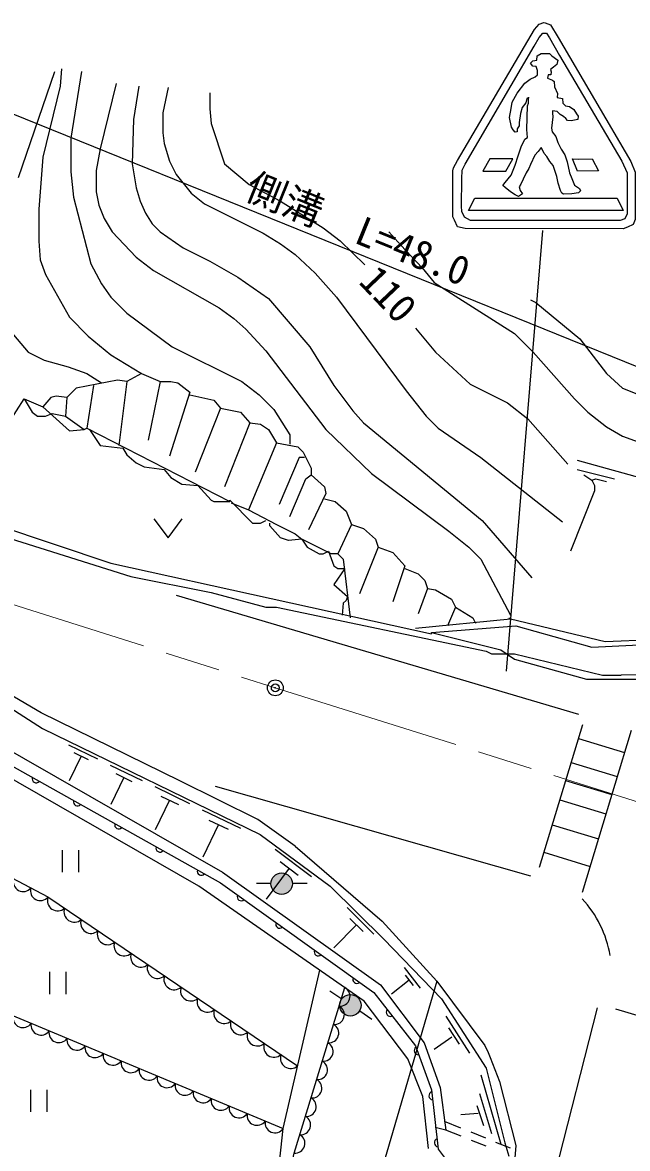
# Model space of a CAD drawing. Units: millimetres, scale not verified. Extents: x 40000 to 680000, y 20000 to 380000.
# Drawn here: x 449088 to 487426, y 264369 to 335733 of the extents above; entities that cross this region are included whole.
import ezdxf
from ezdxf.enums import TextEntityAlignment as Align

# ---------------------------------------------------------------- set-up
doc = ezdxf.new("R2010")
doc.units = ezdxf.units.MM
doc.header["$LTSCALE"] = 1000
doc.header["$PDMODE"] = 32
doc.header["$PDSIZE"] = 500
doc.linetypes.add('CHAIN', pattern=[18.5, 12, -1.5, 3.5, -1.5])
for name, color, linetype, lineweight in [('M-BGD', 7, 'Continuous', 25), ('M-BMK', 2, 'CHAIN', 13), ('M-BMK-SRVR', 3, 'Continuous', 25), ('M-STR-HTXT', 7, 'Continuous', 13), ('M-STR-STRC', 7, 'Continuous', 25)]:
    doc.layers.add(name, color=color, linetype=linetype, lineweight=lineweight)
doc.styles.add('ＭＳ ゴシック', font='')
doc.styles.get('ＭＳ ゴシック').set_extended_font_data('MS Gothic')

msp = doc.modelspace()

# ---------------------------------------------------------------- hatches: boundary and pattern name
at = {"layer": 'M-BGD'}
for points in [[(466194, 281153, -0.41421), (465512, 280470, -0.41421), (464829, 281153, -1)], [(470430, 273063, -0.41421), (469482, 272880, -0.41421), (469299, 273829, -1)]]:
    msp.add_hatch(color=256, dxfattribs=at).paths.add_polyline_path(points)

# ---------------------------------------------------------------- linework, layer by layer
for p, q in [((492458, 312125), (436398, 334829)), ((448829, 325904), (451130, 332635)), ((451554, 332797), (451469, 331696)), ((452824, 332627), (452146, 328394)), ((455025, 331865), (454009, 327717)), ((451469, 331696), (450368, 327209)), ((456464, 331696), (456126, 329579)), ((458327, 331611), (457988, 330003)), ((460952, 331273), (460952, 330257)), ((457988, 330003), (457988, 328733)), ((460952, 330257), (461036, 329325)), ((456126, 329579), (456041, 326785)), ((461036, 329325), (461883, 326785)), ((452146, 328394), (452146, 326277)), ((457988, 328733), (458073, 328055)), ((454009, 327717), (453755, 326362)), ((458073, 328055), (458412, 326955)), ((450368, 327209), (450114, 323907)), ((458412, 326955), (458835, 326108)), ((452146, 326277), (452316, 324669)), ((453755, 326362), (453755, 325007)), ((456041, 326785), (456295, 325261)), ((461883, 326785), (463447, 325476)), ((458835, 326108), (459766, 324923)), ((463447, 325476), (465439, 324415)), ((453755, 325007), (453924, 324161)), ((456295, 325261), (456549, 324415)), ((459766, 324923), (460613, 324245)), ((452316, 324669), (453416, 320435)), ((453924, 324161), (454263, 323314)), ((456549, 324415), (456888, 323653)), ((460613, 324245), (464338, 322383)), ((465439, 324415), (468148, 322721)), ((450114, 323907), (450114, 321875)), ((454263, 323314), (454771, 322467)), ((456888, 323653), (457311, 322975)), ((457311, 322975), (457819, 322467)), ((468148, 322721), (469226, 321903)), ((450114, 321875), (450199, 320689)), ((454771, 322467), (456295, 320859)), ((457819, 322467), (459258, 321451)), ((464338, 322383), (465439, 321705)), ((469226, 321903), (470779, 320372)), ((472297, 322467), (473059, 321621)), ((459258, 321451), (460952, 320605)), ((465439, 321705), (466370, 321028)), ((473059, 321621), (474414, 320181)), ((450199, 320689), (450538, 319758)), ((453416, 320435), (454094, 319165)), ((456295, 320859), (457396, 320012)), ((460952, 320605), (462730, 319589)), ((466370, 321028), (467640, 319843)), ((450538, 319758), (452062, 317049)), ((457396, 320012), (461544, 317641)), ((467640, 319843), (468995, 318319)), ((474414, 320181), (475176, 319250)), ((454094, 319165), (454686, 318319)), ((462730, 319589), (464677, 318234)), ((475176, 319250), (480256, 316033)), ((454686, 318319), (455702, 317303)), ((468995, 318319), (473398, 312392)), ((461544, 317641), (462476, 316964)), ((464677, 318234), (467302, 315186)), ((481272, 318149), (481610, 317980)), ((481610, 317980), (484404, 315694)), ((452062, 317049), (453247, 315863)), ((455702, 317303), (458581, 315186)), ((462476, 316964), (463238, 316287)), ((463238, 316287), (464508, 314932)), ((473990, 316371), (475260, 314847)), ((448506, 315948), (449437, 314847)), ((453247, 315863), (454686, 314678)), ((480256, 316033), (481441, 314847)), ((484404, 315694), (486098, 313493)), ((449437, 314847), (450453, 314339)), ((458581, 315186), (462984, 312985)), ((464508, 314932), (468318, 309937)), ((467302, 315186), (468826, 312731)), ((475260, 314847), (477462, 312815)), ((481441, 314847), (484066, 311884)), ((450453, 314339), (451977, 313916)), ((454686, 314678), (456634, 313493)), ((451977, 313916), (453162, 313493)), ((453162, 313493), (454094, 312900)), ((456634, 313493), (455702, 312985)), ((456634, 313493), (457819, 312985)), ((486098, 313493), (487114, 312561)), ((455110, 313069), (452485, 312561)), ((453586, 312731), (453162, 310021)), ((455702, 312985), (455110, 313069)), ((455702, 312985), (455194, 308921)), ((457819, 312985), (457057, 309259)), ((457819, 312985), (458496, 312985)), ((458496, 312985), (458920, 312900)), ((458920, 312900), (459682, 312307)), ((462984, 312985), (464084, 312138)), ((468826, 312731), (470011, 311122)), ((477462, 312815), (479832, 311630)), ((447744, 309598), (449183, 311884)), ((449183, 311884), (450368, 311376)), ((449183, 311884), (449691, 311037)), ((450876, 311969), (450368, 311376)), ((451215, 312053), (450876, 311969)), ((451892, 311969), (451215, 312053)), ((451892, 311969), (451808, 310783)), ((452485, 312561), (451892, 311969)), ((459682, 312307), (458412, 308243)), ((459682, 312138), (461206, 311799)), ((464084, 312138), (465016, 311207)), ((473398, 312392), (474668, 310783)), ((484066, 311884), (484912, 311037)), ((487114, 312561), (489654, 311545)), ((450368, 311376), (452062, 309852)), ((461629, 311291), (460020, 307227)), ((461206, 311799), (461629, 311291)), ((461629, 311291), (462899, 311037)), ((465016, 311207), (466032, 309598)), ((479832, 311630), (481102, 310614)), ((449691, 311037), (450030, 310783)), ((450030, 310783), (450538, 310783)), ((450538, 310783), (450961, 310953)), ((450961, 310953), (451808, 310783)), ((451808, 310783), (452993, 309937)), ((462899, 311037), (463492, 310360)), ((470011, 311122), (470688, 310360)), ((474668, 310783), (475430, 310021)), ((481102, 310614), (483642, 307735)), ((484912, 311037), (486098, 310106)), ((452062, 309852), (452993, 309937)), ((452993, 309937), (453162, 310021)), ((453162, 310021), (462222, 305365)), ((453332, 309937), (454009, 308921)), ((463492, 310360), (461883, 306296)), ((463492, 310360), (464169, 310275)), ((464169, 310275), (464677, 309937)), ((464677, 309937), (465185, 309090)), ((468318, 309937), (471196, 307143)), ((470688, 310360), (478224, 304179)), ((475430, 310021), (478139, 308159)), ((486098, 310106), (487114, 309513)), ((465185, 309090), (463407, 304857)), ((465185, 309090), (466540, 308836)), ((466032, 309598), (466032, 309005)), ((487114, 309513), (491516, 307905)), ((454009, 308921), (455448, 308751)), ((455448, 308751), (455702, 308328)), ((455702, 308328), (456295, 307820)), ((466540, 308836), (466878, 308497)), ((466878, 308497), (467386, 307481)), ((456295, 307820), (456803, 307566)), ((466624, 308159), (465354, 305195)), ((466963, 308159), (466624, 308159)), ((478139, 308159), (483304, 304095)), ((484235, 307989), (491601, 305957)), ((436991, 307397), (454686, 301470)), ((456803, 307566), (458073, 307397)), ((458073, 307397), (458496, 306889)), ((458496, 306889), (459174, 306465)), ((467048, 306804), (467386, 307058)), ((467386, 307481), (467386, 307058)), ((467386, 307058), (468233, 306296)), ((471196, 307143), (476107, 303502)), ((484235, 307397), (486606, 306804)), ((484658, 307058), (485166, 306719)), ((436822, 306635), (455956, 300623)), ((459174, 306465), (460190, 306381)), ((460190, 306381), (461036, 305449)), ((466032, 304433), (467048, 306804)), ((468233, 306296), (468318, 305873)), ((485166, 306719), (485420, 306804)), ((485166, 306719), (485336, 306381)), ((485336, 306381), (485336, 306042)), ((485420, 306804), (486098, 306635)), ((461036, 305449), (461206, 305365)), ((462222, 305365), (462222, 305449)), ((462222, 305449), (463661, 304010)), ((468318, 305873), (467217, 303587)), ((468233, 305534), (468910, 305365)), ((485336, 306042), (483812, 302232)), ((461206, 305365), (462222, 305365)), ((462306, 305280), (463407, 304857)), ((463407, 304857), (465185, 303925)), ((468910, 305365), (469588, 304772)), ((469588, 304772), (469926, 303925)), ((457410, 304282), (458310, 303082)), ((458310, 303082), (459210, 304282)), ((464169, 304010), (464508, 304179)), ((478224, 304179), (481356, 300539)), ((463661, 304010), (464169, 304010)), ((464762, 303841), (464762, 304010)), ((465439, 303079), (464762, 303841)), ((465185, 303925), (466370, 303333)), ((466370, 303333), (466794, 302994)), ((469926, 303925), (469080, 302063)), ((469926, 303925), (470688, 303671)), ((470688, 303671), (471450, 302994)), ((476107, 303502), (477377, 302486)), ((465947, 302909), (465439, 303079)), ((466794, 302994), (465947, 302909)), ((466794, 302994), (467132, 302486)), ((468656, 302063), (466794, 302994)), ((471450, 302994), (471620, 302486)), ((467132, 302486), (467894, 302063)), ((467894, 302063), (468148, 302063)), ((468148, 302063), (468487, 302232)), ((468487, 302232), (468826, 301301)), ((469080, 302063), (468656, 302063)), ((469080, 302063), (469418, 301724)), ((471620, 302486), (470434, 299523)), ((471620, 302486), (472551, 302147)), ((472551, 302147), (473313, 301301)), ((477377, 302486), (478139, 301724)), ((454686, 301470), (475006, 296983)), ((468826, 301301), (469080, 301131)), ((469418, 301724), (469842, 297999)), ((473313, 301301), (472551, 299015)), ((478139, 301724), (480002, 298168)), ((455956, 300623), (461036, 299607)), ((469503, 301131), (468826, 300115)), ((469080, 301131), (469503, 301131)), ((473313, 301131), (474160, 300793)), ((474160, 300793), (474583, 300369)), ((468826, 300115), (469672, 299353)), ((474752, 299861), (474160, 298253)), ((474583, 300369), (474752, 299861)), ((474752, 299861), (475260, 299777)), ((475260, 299777), (476276, 299184)), ((458835, 299438), (484320, 291903)), ((461036, 299607), (464508, 298676)), ((469588, 299099), (469418, 298930)), ((469672, 299353), (469588, 299099)), ((476276, 299184), (476530, 298676)), ((464508, 298676), (465185, 298676)), ((465185, 298676), (478478, 295882)), ((469418, 298930), (469334, 298168)), ((476530, 298676), (476022, 297491)), ((476530, 298676), (477631, 297999)), ((480002, 297914), (473990, 297321)), ((477631, 297999), (477800, 297660)), ((479917, 297999), (480002, 297914)), ((486013, 296475), (480002, 297914)), ((475006, 297067), (480340, 297491)), ((475006, 296983), (475006, 297067)), ((475006, 297067), (479409, 295967)), ((480340, 297491), (485166, 296136)), ((485166, 296136), (490077, 296390)), ((489738, 296644), (486013, 296475)), ((478478, 295882), (478816, 295713)), ((478816, 295713), (480256, 295713)), ((479409, 295967), (480256, 295374)), ((480256, 295713), (485844, 294358)), ((480256, 295374), (484828, 294104)), ((484828, 294104), (488553, 294104)), ((485844, 294358), (486521, 294358)), ((486521, 294358), (487029, 294358)), ((490246, 294443), (487029, 294358)), ((484573, 291212), (481833, 282178)), ((487654, 290856), (484558, 280587)), ((452012, 289956), (453844, 289065)), ((484313, 290355), (487235, 289469)), ((452795, 289236), (452038, 287679)), ((452337, 289458), (453253, 289013)), ((454652, 288673), (456667, 287694)), ((483849, 288824), (486774, 287937)), ((455512, 287881), (454680, 286168)), ((455009, 288126), (456016, 287636)), ((483504, 287688), (486431, 286801)), ((457468, 287304), (459679, 286230)), ((461290, 287331), (481272, 281658)), ((458412, 286435), (457499, 284557)), ((457860, 286704), (458965, 286167)), ((483131, 286457), (486060, 285569)), ((460474, 285843), (462893, 284668)), ((461507, 284893), (460508, 282837)), ((460902, 285187), (462112, 284599)), ((482654, 284884), (485585, 283995)), ((465091, 283331), (467401, 281611)), ((466370, 283521), (471874, 278779)), ((451599, 283286), (451599, 281886)), ((452649, 281886), (452649, 283286)), ((482125, 283141), (485059, 282251)), ((465988, 282125), (464526, 280161)), ((465410, 282555), (466565, 281695)), ((463916, 281189), (464830, 281189)), ((466209, 281189), (467123, 281189)), ((469658, 279632), (471358, 277946)), ((434802, 278499), (465608, 265632)), ((470255, 278534), (468822, 277088)), ((469830, 278955), (470680, 278112)), ((471874, 278779), (475345, 274969)), ((450799, 275555), (450799, 274155)), ((451849, 274155), (451849, 275555)), ((473272, 275842), (474297, 274522)), ((475345, 274969), (469503, 255073)), ((473587, 275028), (472465, 274157)), ((473330, 275358), (473843, 274698)), ((475345, 274969), (478393, 270905)), ((468564, 274370), (469321, 273858)), ((470463, 273084), (471219, 272572)), ((475917, 272763), (477408, 270404)), ((485505, 273276), (482372, 260999)), ((495157, 270651), (486690, 273191)), ((476085, 272019), (476752, 270977)), ((476296, 271433), (475184, 270638)), ((478393, 270905), (478604, 270449)), ((478604, 270449), (478732, 270143)), ((478732, 270143), (479324, 268619)), ((478139, 269043), (479409, 264640)), ((478478, 269466), (479663, 264725)), ((479324, 268619), (480340, 264555)), ((449599, 268091), (449599, 266691)), ((450649, 266691), (450649, 268091)), ((478054, 267857), (478816, 265317)), ((477885, 267095), (478308, 265825)), ((477970, 266587), (476869, 266503)), ((476866, 265655), (475839, 266072)), ((476884, 265144), (475911, 265536)), ((478442, 265017), (477515, 265393)), ((478460, 264508), (477533, 264882)), ((480018, 264379), (479091, 264754)), ((479663, 264725), (479917, 263878)), ((480340, 264555), (480171, 262439))]:
    msp.add_line(p, q, dxfattribs=at)
for points in [[(412099, 306465), (428652, 300690), (439390, 298014), (450354, 290984), (464156, 284276), (468574, 280987), (471993, 277633), (475636, 273850), (478478, 269466)], [(435790, 298146), (438943, 296670), (438541, 295165), (461763, 281889), (471781, 274731), (474545, 271071), (475548, 268224), (475911, 265536), (475238, 265694)], [(435790, 298146), (437903, 294488), (461631, 281200), (471347, 274249), (473993, 270870), (474998, 268083), (475434, 264324), (477258, 261866)], [(466370, 283521), (464001, 285211), (459067, 287678), (450263, 291983), (441732, 296983), (440241, 297938)], [(474824, 264359), (474465, 267672), (473499, 270042), (470743, 273710), (460254, 281005), (437335, 294138)], [(435461, 288345), (450702, 280309), (466524, 269606)], [(464660, 256805), (465608, 265632), (467921, 275673)], [(464660, 256805), (466302, 264076), (469516, 274564)]]:
    msp.add_lwpolyline(points, dxfattribs=at)
for centre in [(465512, 281153), (469865, 273446)]:
    msp.add_circle(centre, 683, dxfattribs=at)
for centre, radius, start, end in [((449950, 287806), 256, 163.43091, 318.07014), ((452567, 286340), 256, 163.43091, 318.07014), ((455185, 284874), 256, 163.43091, 318.07014), ((457802, 283408), 256, 163.43091, 318.07014), ((460420, 281943), 256, 163.43091, 318.07014), ((449129, 281283), 629, 164.00505, 320.38919), ((450217, 280709), 629, 164.00505, 320.38919), ((451316, 280081), 655, 159.64173, 312.20729), ((462949, 280326), 256, 157.09867, 311.7379), ((479294, 275390), 7136, 9.72111, 42.40088), ((452371, 279367), 655, 159.64173, 312.20729), ((453426, 278654), 655, 159.64173, 312.20729), ((465389, 278581), 256, 157.09867, 311.7379), ((454480, 277940), 655, 159.64173, 312.20729), ((455535, 277227), 655, 159.64173, 312.20729), ((467828, 276835), 256, 157.09867, 311.7379), ((456590, 276513), 655, 159.64173, 312.20729), ((457645, 275800), 655, 159.64173, 312.20729), ((458700, 275086), 655, 159.64173, 312.20729), ((470268, 275089), 256, 157.09867, 311.7379), ((459754, 274373), 655, 159.64173, 312.20729), ((469222, 274017), 621, 264.22492, 61.6987), ((460809, 273659), 655, 159.64173, 312.20729), ((468864, 272851), 621, 264.22492, 61.6987), ((449115, 272664), 632, 169.40453, 325.25955), ((461864, 272946), 655, 159.64173, 312.20729), ((472398, 272997), 256, 140.74548, 295.38471), ((450256, 272188), 632, 169.40453, 325.25955), ((462919, 272232), 655, 159.64173, 312.20729), ((468507, 271686), 621, 264.22492, 61.6987), ((451397, 271711), 632, 169.40453, 325.25955), ((452538, 271234), 632, 169.40453, 325.25955), ((463974, 271519), 655, 159.64173, 312.20729), ((453679, 270758), 632, 169.40453, 325.25955), ((465028, 270805), 655, 159.64173, 312.20729), ((468150, 270521), 621, 264.22492, 61.6987), ((474162, 270567), 256, 122.5112, 277.15044), ((454820, 270281), 632, 169.40453, 325.25955), ((455961, 269805), 632, 169.40453, 325.25955), ((466083, 270092), 655, 159.64173, 312.20729), ((467793, 269356), 621, 264.22492, 61.6987), ((457102, 269328), 632, 169.40453, 325.25955), ((458243, 268852), 632, 169.40453, 325.25955), ((459384, 268375), 632, 169.40453, 325.25955), ((467436, 268190), 621, 264.22492, 61.6987), ((460525, 267899), 632, 169.40453, 325.25955), ((475097, 267712), 256, 109.29448, 263.93371), ((461666, 267422), 632, 169.40453, 325.25955), ((462807, 266946), 632, 169.40453, 325.25955), ((467079, 267025), 621, 264.22492, 61.6987), ((463948, 266469), 632, 169.40453, 325.25955), ((466722, 265860), 621, 264.22492, 61.6987), ((465089, 265993), 632, 169.40453, 325.25955), ((466365, 264694), 621, 264.22492, 61.6987), ((475443, 264732), 256, 109.29448, 263.93371)]:
    msp.add_arc(centre, radius, start, end, dxfattribs=at)
at = {"layer": 'M-BMK'}
msp.add_line((465107, 293566), (496854, 283573), dxfattribs=at)
msp.add_lwpolyline([(426795, 305759), (427693, 305452), (465107, 293566)], dxfattribs=at)
at = {"layer": 'M-BMK-SRVR'}
msp.add_circle((465107, 293566), 500, dxfattribs=at)
msp.add_point((465107, 293566), dxfattribs=at)
at = {"layer": 'M-STR-STRC'}
for p, q in [((481287, 333155), (481438, 333306)), ((481438, 333306), (481690, 333340)), ((481690, 333340), (481706, 333625)), ((481706, 333625), (481951, 333764)), ((481951, 333764), (482485, 333770)), ((482485, 333770), (482642, 333613)), ((482642, 333613), (483012, 333356)), ((483012, 333356), (482944, 333065)), ((481421, 332970), (481287, 333155)), ((481639, 332937), (481421, 332970)), ((481723, 332685), (481639, 332937)), ((481723, 332416), (481723, 332685)), ((482743, 332908), (482553, 332751)), ((482553, 332751), (482597, 332617)), ((482597, 332617), (482575, 332427)), ((482944, 333065), (482743, 332908)), ((480430, 331258), (480917, 331896)), ((480917, 331896), (481253, 332148)), ((481253, 332148), (481572, 332282)), ((481572, 332282), (481723, 332416)), ((482396, 332416), (482351, 332214)), ((482351, 332214), (482665, 332080)), ((482575, 332427), (482396, 332416)), ((482665, 332080), (482776, 331990)), ((482776, 331990), (482799, 331666)), ((480113, 330692), (480430, 331258)), ((482799, 331666), (482989, 331240)), ((482989, 331240), (482978, 330972)), ((480046, 330278), (480113, 330692)), ((480975, 330636), (480762, 330356)), ((481042, 330916), (480975, 330636)), ((481154, 330938), (481042, 330916)), ((481053, 328946), (481086, 330457)), ((481086, 330457), (481154, 330614)), ((481154, 330614), (481154, 330994)), ((481154, 330994), (481154, 330938)), ((482978, 330972), (483303, 330916)), ((483303, 330916), (483325, 330614)), ((483325, 330614), (483504, 330457)), ((483504, 330457), (483750, 330401)), ((479956, 329718), (480046, 330278)), ((480068, 329092), (479956, 329718)), ((480639, 329976), (480560, 329394)), ((480762, 330356), (480639, 329976)), ((482698, 329752), (482620, 329036)), ((482967, 330099), (482665, 330144)), ((482665, 330144), (482676, 329998)), ((482676, 329998), (482698, 329752)), ((483168, 329897), (482967, 330099)), ((483370, 329785), (483168, 329897)), ((483526, 329640), (483370, 329785)), ((483750, 330401), (484019, 330211)), ((484019, 330211), (484187, 329953)), ((484187, 329953), (484299, 329808)), ((484299, 329808), (484287, 329595)), ((480180, 328924), (480068, 329092)), ((480572, 329192), (480426, 328991)), ((480426, 328991), (480426, 328801)), ((480560, 329394), (480572, 329192)), ((482620, 329036), (482653, 328801)), ((483616, 329517), (483526, 329640)), ((483851, 329494), (483616, 329517)), ((484287, 329595), (483851, 329494)), ((480303, 328778), (480180, 328924)), ((480426, 328801), (480303, 328778)), ((480684, 327860), (480930, 328330)), ((480930, 328330), (481098, 328454)), ((481098, 328454), (481053, 328946)), ((482653, 328801), (482888, 328510)), ((482888, 328510), (483012, 328129)), ((480493, 327278), (480684, 327860)), ((481948, 327804), (481769, 327558)), ((482027, 327704), (481948, 327804)), ((482139, 327424), (482027, 327704)), ((483012, 328129), (483213, 327704)), ((483213, 327704), (483448, 327346)), ((480314, 326685), (480493, 327278)), ((481545, 327323), (481277, 326741)), ((481769, 327558), (481545, 327323)), ((482306, 327234), (482139, 327424)), ((482508, 326931), (482306, 327234)), ((482709, 326674), (482508, 326931)), ((483448, 327346), (483605, 326898)), ((483605, 326898), (483761, 326204)), ((480046, 326058), (480314, 326685)), ((481008, 326204), (480818, 325812)), ((481165, 326484), (481008, 326204)), ((481277, 326741), (481165, 326484)), ((482956, 325980), (482709, 326674)), ((483761, 326204), (483896, 325857)), ((479531, 325398), (479676, 325588)), ((479676, 325588), (480046, 326058)), ((480672, 325488), (480572, 325309)), ((480818, 325812), (480672, 325488)), ((483034, 325555), (482956, 325980)), ((483179, 325096), (483034, 325555)), ((483896, 325857), (484075, 325421)), ((484075, 325421), (484388, 325219)), ((479676, 325275), (479531, 325398)), ((480012, 324995), (479676, 325275)), ((480314, 324805), (480012, 324995)), ((480516, 324715), (480314, 324805)), ((480773, 324872), (480516, 324715)), ((480572, 325309), (480616, 325085)), ((480616, 325085), (480773, 324872)), ((483258, 324917), (483179, 325096)), ((483381, 324850), (483258, 324917)), ((483896, 324872), (483381, 324850)), ((484332, 324939), (483896, 324872)), ((484444, 325062), (484332, 324939)), ((484388, 325219), (484444, 325062)), ((482034, 322552), (479748, 294612))]:
    msp.add_line(p, q, dxfattribs=at)
for points in [[(482199, 335715), (482555, 335581), (483042, 334776), (487647, 326933), (487910, 326247), (487910, 323242), (487776, 322940), (487423, 322755), (487155, 322655), (477132, 322671), (476645, 322789), (476461, 323209), (476360, 323410), (476360, 326331), (476410, 326533), (476645, 326986), (481536, 335289), (481822, 335625), (482118, 335733)], [(482302, 335048), (482478, 334752), (483113, 333639), (487067, 326938), (487407, 326215), (487408, 323606), (487253, 323296), (486957, 323190), (486535, 323179), (477478, 323190), (477087, 323389), (476922, 323756), (476915, 324094), (476918, 325821), (476943, 326369), (477132, 326756), (481521, 334228), (481831, 334782), (482054, 335049)], [(478712, 327093), (478268, 326316), (479726, 326316), (480170, 327093)], [(484346, 327081), (485185, 327093), (485593, 326327), (484248, 326320), (483938, 327095)], [(478459, 324597), (486762, 324597), (487142, 323820), (477346, 323820), (477742, 324597)]]:
    msp.add_lwpolyline(points, close=True, dxfattribs=at)

# ---------------------------------------------------------------- texts
at = {"layer": 'M-BGD', "style": 'ＭＳ ゴシック'}
msp.add_text('110', height=1833, rotation=313.515, dxfattribs=at).set_placement((469929, 318871), align=Align.BOTTOM_LEFT)
at = {"layer": 'M-STR-HTXT', "style": 'ＭＳ ゴシック'}
msp.add_text('側溝\u3000L=48.0', height=1833, rotation=337.953, dxfattribs=at).set_placement((462858, 324113), align=Align.BOTTOM_LEFT)

doc.saveas('drawing.dxf')
